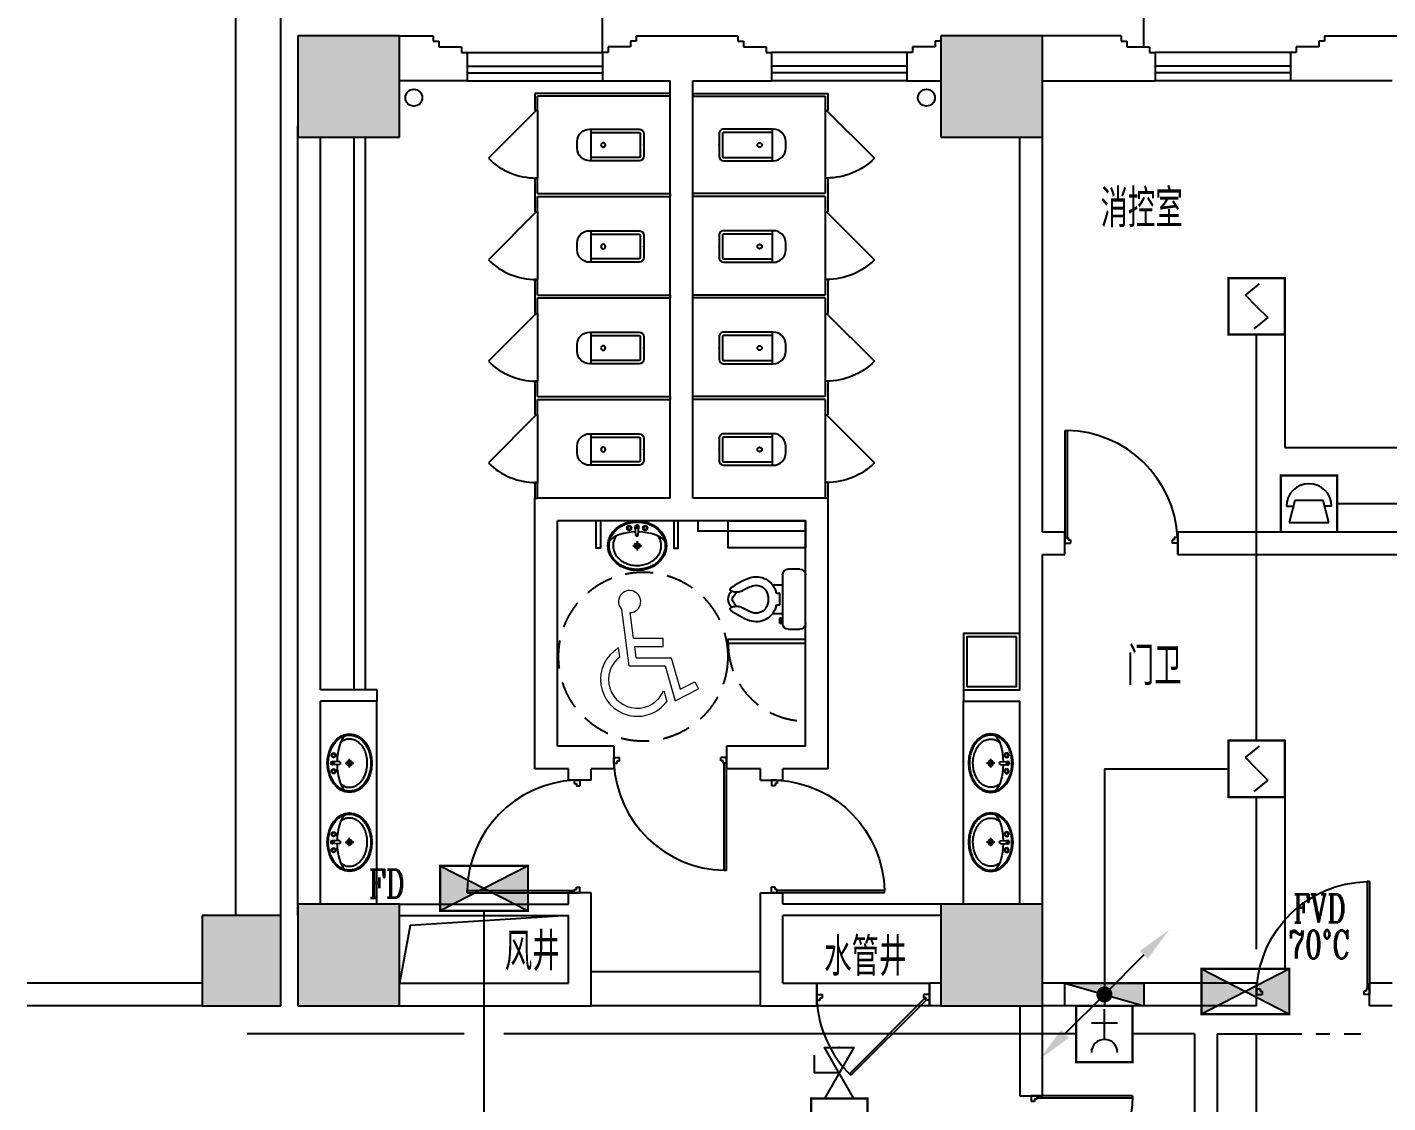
# Model space of a CAD drawing. Extents: x 190999 to 918899, y -200814 to 215286.
# Drawn here: x 686949 to 699011, y 130143 to 139679 of the extents above; entities that cross this region are included whole.
import ezdxf

# ---------------------------------------------------------------- set-up
doc = ezdxf.new("R2010")
doc.units = 0
doc.header["$LTSCALE"] = 1000
doc.header["$MEASUREMENT"] = 0
for name, pattern in [('CENTER2', [1.125, 0.75, -0.125, 0.125, -0.125]), ('CONTINOUS', [0]), ('HIDDEN', [0.375, 0.25, -0.125])]:
    doc.linetypes.add(name, pattern=pattern)
for name, color, linetype in [('00-EQUIP', 3, 'Continuous'), ('00-LWIRE', 4, 'Continuous'), ('00-WIRE-4', 6, 'Continuous'), ('A-Lvtry', 250, 'Continuous'), ('A-卫生间', 250, 'Continuous'), ('A-墙线', 2, 'Continuous'), ('A-外包装修', 250, 'Continuous'), ('A-外窗', 145, 'Continuous'), ('A-门', 167, 'Continuous'), ('COLUMN', 2, 'Continuous'), ('EQUIP_消火栓', 1, 'Continuous'), ('PUB_HATCH', 250, 'Continuous'), ('房间名称', 7, 'Continuous'), ('暖通-风-说明', 3, 'Continuous'), ('洞口线', 165, 'Continuous'), ('雨水管', 151, 'Continuous')]:
    doc.layers.add(name, color=color, linetype=linetype)
doc.layers.add('1-3残疾人坐席', color=10, linetype='Continuous', lineweight=9)
doc.styles.add('_TCH_DIM', font='SIMPLEX', dxfattribs={"bigfont": 'GBCBIG'})
doc.styles.add('ATT', font='txt')
doc.styles.add('HZ-ZGBZ', font='romanc.shx', dxfattribs={"width": 0.65})
doc.styles.get("Standard").update_dxf_attribs({"font": 'simhei.ttf'})
doc.styles.add('XXK', font='romans.shx', dxfattribs={"width": 0.75, "bigfont": 'hzf.shx'})
doc.linetypes.add('XLINE', pattern='A,1,-0.2,["X",XXK,S=0.2,R=0,X=-0.1,Y=-0.09],-0.15', length=1.35)

# ---------------------------------------------------------------- blocks, each defined once
blk = doc.blocks.new('m1000')
at = {"layer": 'A-墙线'}
for p, q in [((0, 0), (0, 200)), ((1000, 0), (1000, 200))]:
    blk.add_line(p, q, dxfattribs=at)
at = {"layer": 'A-门'}
for p, q in [((0, 1100), (0, 100)), ((0, 1100), (20, 1100)), ((20, 1100), (20, 150)), ((0, 150), (30, 150)), ((30, 150), (30, 130)), ((30, 130), (50, 130)), ((50, 130), (50, 100)), ((950, 130), (950, 100)), ((970, 130), (950, 130)), ((970, 150), (970, 130)), ((1000, 150), (970, 150)), ((1000, 150), (1000, 100)), ((0, 100), (50, 100)), ((1000, 100), (950, 100))]:
    blk.add_line(p, q, dxfattribs=at)
blk.add_arc((0, 100), 1000, 2.866, 88.854, dxfattribs=at)
blk = doc.blocks.new('m1800')
at = {"layer": 'A-墙线'}
for p, q in [((-900, -100), (-900, 100)), ((900, -100), (900, 100))]:
    blk.add_line(p, q, dxfattribs=at)
at = {"layer": 'A-门'}
for p, q in [((-900, 900), (-900, 0)), ((-900, 900), (-880, 900)), ((-880, 900), (-880, 50)), ((880, 900), (880, 50)), ((900, 900), (880, 900)), ((900, 900), (900, 0)), ((-900, 50), (-870, 50)), ((-900, 0), (-850, 0)), ((-870, 50), (-870, 30)), ((-870, 30), (-850, 30)), ((-850, 30), (-850, 0)), ((850, 30), (850, 0)), ((870, 30), (850, 30)), ((900, 0), (850, 0)), ((870, 50), (870, 30)), ((900, 50), (870, 50))]:
    blk.add_line(p, q, dxfattribs=at)
for centre, start, end in [((-900, 0), 0, 88.7267), ((900, 0), 91.2733, 180)]:
    blk.add_arc(centre, 900, start, end, dxfattribs=at)
blk = doc.blocks.new('15PTOI06')
at = {"color": 0, "linetype": 'ByBlock'}
for p, q in [((2, 10.5), (6, 10.5)), ((0, -8.5), (0, 8.5)), ((8, 8.5), (8, -8.5)), ((11.5, 5), (8, 5)), ((9, 2), (9.765178, 2)), ((9, -2), (9, 2)), ((23.431562, 2.5), (24.727861, 2.5)), ((24.931034, 1.327586), (24.062054, 2.5)), ((9.765178, -2), (9, -2)), ((23.431562, -2.5), (24.690476, -2.5)), ((24.931034, -1.327586), (24.062054, -2.5)), ((11.5, -5), (8, -5)), ((8.5, -8), (8, -8)), ((8, -8.5), (9, -8.5)), ((9, -6.5), (8.5, -6.5)), ((8.5, -6.5), (8.5, -8)), ((9, -8.5), (9, -6.5)), ((6, -10.5), (2, -10.5))]:
    blk.add_line(p, q, dxfattribs=at)
for centre, radius, start, end in [((2, 8.5), 2, 90, 180), ((6, 8.5), 2, 0, 90), ((17.25, 0.65), 7.210062, 71.816347, 166.116636), ((17.25, 0.65), 4.210062, 71.816347, 142.891702), ((12, -13.75), 22.534695, 51.265418, 70.559965), ((9.765178, 2.5), 0.5, 270, 346.116636), ((19.118098, 0), 6.118098, 147.797266, 212.202734), ((12, -13.75), 19.534695, 57.937508, 70.559965), ((23.431562, 4.5), 2, 237.937508, 270), ((24.727861, 4.5), 2, 270, 314.939898), ((23.666667, 0), 1.833333, 313.602819, 46.397181), ((23.166667, 0), 3.833333, 313.602819, 46.397181), ((25.787408, 3.438228), 0.5, 314.939898, 51.265418), ((9.765178, -2.5), 0.5, 13.883364, 90), ((17.25, -0.65), 7.210062, 193.883364, 288.183653), ((17.25, -0.65), 4.210062, 217.108298, 288.183653), ((12, 13.75), 19.534695, 289.440035, 302.062492), ((12, 13.75), 22.534695, 289.440035, 308.665009), ((23.431562, -4.5), 2, 90, 122.062492), ((24.690476, -4.5), 2, 44.162471, 90), ((25.766527, -3.454957), 0.5, 308.665009, 44.162471), ((2, -8.5), 2, 180, 270), ((6, -8.5), 2, 270, 0)]:
    blk.add_arc(centre, radius, start, end, dxfattribs=at)
at = {"color": 0, "linetype": 'ByBlock', "style": 'ATT'}
for tag, p, flags in [('ITEM', (0, -19.5), 3), ('ROOM_NUMBER', (0, -28.5), 1)]:
    blk.add_attdef(tag, p, '', height=6, dxfattribs=dict(at, flags=flags))
blk = doc.blocks.new('$lvtry$00000173')
for p, q in [((-12, -126, 0), (-17, -51, 0)), ((10, -126, 0), (14, -51, 0)), ((-37, -220, 0), (38, -220, 0)), ((0, -178, 0), (0, -261, 0))]:
    blk.add_line(p, q)
for centre, radius in [((-71, -63, 0), 20.6), ((-71, -63, 0), 15.6), ((-1, -51, 0), 15.8), ((71, -63, 0), 20.6), ((71, -63, 0), 15.6), ((0, -220, 0), 23.4)]:
    blk.add_circle(centre, radius)
blk.add_arc((-1, -118, 0), 13.9, 215.486, 324.514)
blk.add_ellipse((0, -220, 0), major_axis=(-259, 0), ratio=0.848663)
for start_param, end_param in [(4.764585, 5.931457), (3.493317, 4.671733)]:
    blk.add_ellipse((0, -216, 0), major_axis=(-259, 0), ratio=0.459125, start_param=start_param, end_param=end_param)
for points, knots in [([(-249, -220, 0), (-249, -227, 0), (-249, -234, 0), (-246, -254, 0), (-243, -266, 0), (-236, -289, 0), (-231, -300, 0), (-218, -322, 0), (-211, -332, 0), (-194, -352, 0), (-185, -361, 0), (-164, -378, 0), (-153, -386, 0), (-129, -400, 0), (-116, -406, 0), (-90, -416, 0), (-76, -420, 0), (-48, -426, 0), (-34, -428, 0), (-5, -430, 0), (9, -430, 0), (38, -427, 0), (52, -425, 0), (80, -419, 0), (94, -414, 0), (120, -404, 0), (133, -398, 0), (156, -384, 0), (167, -376, 0), (187, -359, 0), (197, -349, 0), (213, -329, 0), (220, -319, 0), (232, -297, 0), (237, -285, 0), (244, -262, 0), (247, -250, 0), (249, -226, 0), (249, -214, 0), (247, -190, 0), (245, -178, 0), (237, -155, 0), (232, -144, 0), (221, -122, 0), (213, -111, 0), (197, -91, 0), (188, -82, 0), (168, -64, 0), (157, -56, 0), (133, -42, 0), (121, -36, 0), (95, -25, 0), (81, -21, 0), (53, -15, 0), (39, -12, 0), (10, -10, 0), (-4, -10, 0), (-33, -11, 0), (-47, -13, 0), (-75, -19, 0), (-89, -24, 0), (-115, -34, 0), (-128, -40, 0), (-152, -53, 0), (-163, -61, 0), (-184, -78, 0), (-193, -87, 0), (-210, -107, 0), (-218, -117, 0), (-230, -139, 0), (-235, -150, 0), (-243, -173, 0), (-246, -185, 0), (-249, -205, 0), (-249, -212, 0), (-249, -220, 0)], [0, 0, 0, 0, 0.105369, 0.105369, 0.278747, 0.278747, 0.452125, 0.452125, 0.625504, 0.625504, 0.798882, 0.798882, 0.97226, 0.97226, 1.145639, 1.145639, 1.319017, 1.319017, 1.492395, 1.492395, 1.665774, 1.665774, 1.839152, 1.839152, 2.01253, 2.01253, 2.185909, 2.185909, 2.359287, 2.359287, 2.532665, 2.532665, 2.706044, 2.706044, 2.879422, 2.879422, 3.0528, 3.0528, 3.226179, 3.226179, 3.399557, 3.399557, 3.572935, 3.572935, 3.746313, 3.746313, 3.919692, 3.919692, 4.09307, 4.09307, 4.266448, 4.266448, 4.439827, 4.439827, 4.613205, 4.613205, 4.786583, 4.786583, 4.959962, 4.959962, 5.13334, 5.13334, 5.306718, 5.306718, 5.480097, 5.480097, 5.653475, 5.653475, 5.826853, 5.826853, 6.000232, 6.000232, 6.17361, 6.17361, 6.283185, 6.283185, 6.283185, 6.283185]), ([(-185, -132, 0), (-187, -134, 0), (-188, -136, 0), (-193, -144, 0), (-196, -150, 0), (-202, -163, 0), (-205, -169, 0), (-209, -181, 0), (-210, -188, 0), (-213, -200, 0), (-214, -206, 0), (-214, -215, 0), (-214, -217, 0), (-214, -220, 0), (-214, -226, 0), (-214, -233, 0), (-212, -247, 0), (-210, -255, 0), (-206, -268, 0), (-204, -273, 0), (-200, -282, 0), (-197, -287, 0), (-191, -299, 0), (-187, -305, 0), (-178, -317, 0), (-173, -323, 0), (-162, -333, 0), (-158, -338, 0), (-145, -348, 0), (-137, -354, 0), (-123, -363, 0), (-118, -366, 0), (-107, -371, 0), (-101, -374, 0), (-89, -379, 0), (-83, -381, 0), (-71, -385, 0), (-64, -387, 0), (-49, -390, 0), (-40, -392, 0), (-22, -394, 0), (-13, -394, 0), (5, -395, 0), (14, -394, 0), (32, -393, 0), (41, -392, 0), (58, -388, 0), (66, -386, 0), (81, -382, 0), (89, -379, 0), (104, -373, 0), (111, -369, 0), (125, -362, 0), (132, -358, 0), (144, -349, 0), (150, -344, 0), (162, -334, 0), (167, -329, 0), (177, -318, 0), (181, -313, 0), (189, -302, 0), (192, -297, 0), (199, -285, 0), (202, -278, 0), (207, -265, 0), (209, -259, 0), (211, -247, 0), (212, -242, 0), (214, -228, 0), (214, -220, 0), (213, -207, 0), (213, -201, 0), (211, -190, 0), (210, -184, 0), (205, -168, 0), (200, -157, 0), (191, -142, 0), (188, -137, 0), (185, -132, 0)], [5.740897, 5.740897, 5.740897, 5.740897, 5.780874, 5.780874, 5.896829, 5.896829, 6.012784, 6.012784, 6.128739, 6.128739, 6.240697, 6.240697, 6.283185, 6.283185, 6.283185, 6.399826, 6.399826, 6.5409, 6.5409, 6.634, 6.634, 6.7271, 6.7271, 6.852188, 6.852188, 6.977276, 6.977276, 7.077377, 7.077377, 7.229977, 7.229977, 7.317389, 7.317389, 7.404801, 7.404801, 7.497094, 7.497094, 7.589386, 7.589386, 7.712334, 7.712334, 7.835281, 7.835281, 7.958228, 7.958228, 8.081175, 8.081175, 8.194983, 8.194983, 8.30879, 8.30879, 8.422598, 8.422598, 8.537599, 8.537599, 8.6526, 8.6526, 8.767602, 8.767602, 8.884432, 8.884432, 8.982435, 8.982435, 9.119467, 9.119467, 9.224191, 9.224191, 9.328914, 9.328914, 9.470087, 9.470087, 9.571187, 9.571187, 9.672288, 9.672288, 9.874489, 9.874489, 9.967059, 9.967059, 9.967059, 9.967059])]:
    blk.add_open_spline(points, degree=3, knots=knots)
blk.add_point((-1, -51, 0))
blk = doc.blocks.new('wza')
at = {"layer": '1-3残疾人坐席', "linetype": 'CONTINOUS'}
for p, q in [((0, 0), (-66, 501)), ((40, 245), (10, 473)), ((40, 245), (302, 245)), ((302, 173), (302, 245)), ((-83, 80), (-94, 160)), ((63, 72), (50, 173)), ((50, 173), (302, 173)), ((0, 0), (318, 0)), ((63, 72), (372, 72)), ((372, 72), (452, -206)), ((318, 0), (407, -309)), ((307, -220), (334, -315)), ((407, -309), (615, -205)), ((452, -206), (583, -140)), ((583, -140), (615, -205))]:
    blk.add_line(p, q, dxfattribs=at)
for centre, radius, start, end in [((4, 570), 98.4, 273.7427, 224.6237), ((72, -121), 326, 120.5826, 323.3889), ((72, -121), 254, 127.7051, 337.0637)]:
    blk.add_arc(centre, radius, start, end, dxfattribs=at)
blk = doc.blocks.new('手盆')
at = {"layer": 'A-卫生间'}
for p, q in [((113, 12), (46, 16)), ((160, 0), (235, 0)), ((198, -37), (198, 38)), ((113, -11), (46, -16))]:
    blk.add_line(p, q, dxfattribs=at)
for centre, major_axis, ratio, start_param, end_param in [((198, 0), (0, 259), 0.763797, 3.141593, 9.424778), ((194, 0), (0, 259), 0.413212, 0.351725, 1.519021), ((106, 0), (0, 13.9), 0.9, 3.760941, 5.663837), ((194, 0), (0, 259), 0.413212, 1.620217, 2.789865)]:
    blk.add_ellipse(centre, major_axis=major_axis, ratio=ratio, start_param=start_param, end_param=end_param, dxfattribs=at)
for centre, major_axis in [((46, 0), (0, 15.8)), ((56, 71), (0, 20.6)), ((56, 71), (0, 15.6)), ((198, 0), (0, 23.4)), ((56, -71), (0, 20.6)), ((56, -71), (0, 15.6))]:
    blk.add_ellipse(centre, major_axis=major_axis, ratio=0.9, dxfattribs=at)
for points, knots in [([(198, -249), (204, -249), (211, -249), (228, -246), (239, -243), (260, -236), (270, -231), (290, -218), (299, -211), (317, -194), (325, -185), (340, -164), (347, -153), (360, -129), (365, -116), (374, -90), (378, -76), (383, -48), (385, -34), (387, -5), (387, 9), (385, 38), (383, 52), (377, 80), (373, 94), (364, 120), (358, 133), (345, 156), (338, 167), (323, 187), (314, 197), (296, 213), (287, 220), (267, 232), (257, 237), (236, 244), (225, 247), (204, 249), (193, 249), (171, 247), (161, 245), (140, 237), (129, 232), (110, 221), (100, 213), (82, 197), (74, 188), (58, 168), (51, 157), (38, 133), (32, 121), (23, 95), (19, 81), (13, 53), (11, 39), (9, 10), (9, -4), (10, -33), (12, -47), (18, -75), (21, -89), (30, -115), (36, -128), (48, -152), (55, -163), (70, -184), (78, -193), (96, -210), (105, -218), (125, -230), (135, -235), (156, -243), (167, -246), (184, -249), (191, -249), (198, -249)], [0, 0, 0, 0, 0.105369, 0.105369, 0.278747, 0.278747, 0.452125, 0.452125, 0.625504, 0.625504, 0.798882, 0.798882, 0.97226, 0.97226, 1.145639, 1.145639, 1.319017, 1.319017, 1.492395, 1.492395, 1.665774, 1.665774, 1.839152, 1.839152, 2.01253, 2.01253, 2.185909, 2.185909, 2.359287, 2.359287, 2.532665, 2.532665, 2.706044, 2.706044, 2.879422, 2.879422, 3.0528, 3.0528, 3.226179, 3.226179, 3.399557, 3.399557, 3.572935, 3.572935, 3.746313, 3.746313, 3.919692, 3.919692, 4.09307, 4.09307, 4.266448, 4.266448, 4.439827, 4.439827, 4.613205, 4.613205, 4.786583, 4.786583, 4.959962, 4.959962, 5.13334, 5.13334, 5.306718, 5.306718, 5.480097, 5.480097, 5.653475, 5.653475, 5.826853, 5.826853, 6.000232, 6.000232, 6.17361, 6.17361, 6.283185, 6.283185, 6.283185, 6.283185]), ([(119, -185), (121, -187), (123, -188), (130, -193), (135, -196), (146, -202), (152, -205), (163, -209), (169, -210), (180, -213), (186, -214), (194, -214), (196, -214), (198, -214), (204, -214), (209, -214), (222, -212), (229, -210), (241, -206), (245, -204), (254, -200), (259, -197), (269, -191), (275, -187), (286, -178), (291, -173), (300, -162), (304, -158), (314, -145), (319, -137), (327, -123), (329, -118), (334, -107), (336, -101), (341, -89), (343, -83), (346, -71), (348, -64), (351, -49), (352, -40), (354, -22), (355, -13), (355, 5), (355, 14), (354, 32), (352, 41), (349, 58), (348, 66), (343, 81), (341, 89), (335, 104), (332, 111), (326, 125), (322, 132), (314, 144), (310, 150), (301, 162), (296, 167), (287, 177), (281, 181), (272, 189), (267, 192), (256, 199), (250, 202), (238, 207), (233, 209), (223, 211), (217, 212), (205, 214), (198, 214), (186, 213), (181, 213), (171, 211), (166, 210), (151, 205), (141, 200), (128, 191), (123, 188), (119, 185)], [5.740897, 5.740897, 5.740897, 5.740897, 5.780874, 5.780874, 5.896829, 5.896829, 6.012784, 6.012784, 6.128739, 6.128739, 6.240697, 6.240697, 6.283185, 6.283185, 6.283185, 6.399826, 6.399826, 6.5409, 6.5409, 6.634, 6.634, 6.7271, 6.7271, 6.852188, 6.852188, 6.977276, 6.977276, 7.077377, 7.077377, 7.229977, 7.229977, 7.317389, 7.317389, 7.404801, 7.404801, 7.497094, 7.497094, 7.589386, 7.589386, 7.712334, 7.712334, 7.835281, 7.835281, 7.958228, 7.958228, 8.081175, 8.081175, 8.194983, 8.194983, 8.30879, 8.30879, 8.422598, 8.422598, 8.537599, 8.537599, 8.6526, 8.6526, 8.767602, 8.767602, 8.884432, 8.884432, 8.982435, 8.982435, 9.119467, 9.119467, 9.224191, 9.224191, 9.328914, 9.328914, 9.470087, 9.470087, 9.571187, 9.571187, 9.672288, 9.672288, 9.874489, 9.874489, 9.967059, 9.967059, 9.967059, 9.967059])]:
    blk.add_open_spline(points, degree=3, knots=knots, dxfattribs=at)
blk.add_point((46, 0), dxfattribs=at)
blk = doc.blocks.new('bfm01')
at = {"layer": 'A-墙线'}
for p, q in [((-200, 0), (0, 0)), ((-200, -1000), (0, -1000))]:
    blk.add_line(p, q, dxfattribs=at)
at = {"layer": 'A-门'}
for p, q in [((-200, -1000), (-200, 0)), ((-100, 0), (-100, -50)), ((-70, -50), (-100, -50)), ((-50, -30), (-70, -30)), ((-70, -30), (-70, -50)), ((-64, -44), (-50, -30)), ((-64, -44), (603, -711)), ((-50, 0), (-50, -30)), ((-50, -30), (617, -697)), ((0, 0), (0, -1000)), ((-70, -950), (-100, -950)), ((-100, -1000), (-100, -950)), ((-70, -970), (-70, -950)), ((-50, -1000), (-100, -1000)), ((-50, -970), (-70, -970)), ((-50, -1000), (-50, -970))]:
    blk.add_line(p, q, dxfattribs=at)
blk.add_arc((-100, 0), 1000, 272.866, 315.8103, dxfattribs=at)
blk = doc.blocks.new('$TwtSys$00000434')
for p, q in [((-0.5, 0.5), (-0.5, -0.5)), ((-0.5, -0.5), (0.5, 0.5)), ((0.5, 0.5), (-0.5, 0.5)), ((0.5, -0.5), (0.5, 0.5)), ((-0.5, -0.5), (0.5, -0.5))]:
    blk.add_line(p, q)
blk.add_solid([(0.5, -0.5), (0.5, 0.5), (-0.5, -0.5)])
blk = doc.blocks.new('$lvtry$00000200')
for p, q in [((-140, -40, 0), (-140, -480, 0)), ((-110, -40, 0), (-110, -470, 0)), ((100, 0, 0), (-100, 0, 0)), ((100, -30, 0), (-100, -30, 0)), ((110, -470, 0), (110, -40, 0)), ((140, -480, 0), (140, -40, 0)), ((140, -470, 0), (-140, -470, 0)), ((-30, -590, 0), (30, -590, 0))]:
    blk.add_line(p, q)
blk.add_circle((0, -359, 0), 20)
for centre, radius, start, end in [((-100, -40, 0), 40, 90, 180), ((-100, -40, 0), 10, 90, 180), ((100, -40, 0), 40, 0, 90), ((100, -40, 0), 10, 0, 90), ((-30, -480, 0), 110, 180, 270), ((30, -480, 0), 110, 270, 0)]:
    blk.add_arc(centre, radius, start, end)
blk.add_point((0, 0))
blk = doc.blocks.new('$DorLib2D$00000114')
at = {"color": 0}
blk.add_line((0.5, 0), (-0.207, 0.707), dxfattribs=at)
blk.add_arc((0.5, 0), 1, 135, 180, dxfattribs=at)
blk = doc.blocks.new('_LINKPT1')
at = {"color": 0}
blk.add_line((0, 0), (0, 0), dxfattribs=at)
blk = doc.blocks.new('3S1KCGW2')
for p, q in [((0.5, 0.5), (-0.5, 0.5)), ((-0.5, 0.5), (-0.5, -0.5)), ((0.5, -0.5), (0.5, 0.5)), ((-0.2, 0.2), (0.05, 0.4)), ((0, 0), (-0.2, 0.2)), ((0, 0), (0.2, -0.2)), ((0.2, -0.2), (-0.05, -0.4)), ((-0.5, -0.5), (0.5, -0.5))]:
    blk.add_line(p, q)
at = {"const_width": 0.04, "flags": 128}
blk.add_lwpolyline([(-0.5, -0.5), (-0.5, 0.5), (0.5, 0.5), (0.5, -0.5)], close=True, dxfattribs=at)
at = {"xscale": 0.002, "yscale": 0.002, "zscale": 0.002}
for p in [(0, 0.5), (-0.5, 0), (0.5, 0), (0, -0.5)]:
    blk.add_blockref('_LINKPT1', p, dxfattribs=at)
at = {"flags": 9}
blk.add_attdef('A', (0, 0), '', height=0.00002, dxfattribs=at)
blk = doc.blocks.new('J62IR8YJ')
for p, q in [((-0.5, 1), (0.5, 1)), ((-0.5, 0), (-0.5, 1)), ((0.5, 1), (0.5, 0)), ((0, 0.598), (0, 0.06)), ((-0.231, 0.312), (0.231, 0.312)), ((0.5, 0), (-0.5, 0))]:
    blk.add_line(p, q)
at = {"const_width": 0.04, "flags": 128}
blk.add_lwpolyline([(-0.5, 0), (-0.5, 1), (0.5, 1), (0.5, 0)], close=True, dxfattribs=at)
blk.add_arc((0, 0.829), 0.231, 180, 0)
at = {"xscale": 0.002, "yscale": 0.00200000000000955, "zscale": 0.002}
for p in [(0, 1), (-0.5, 0.5), (0.5, 0.5), (0, 0)]:
    blk.add_blockref('_LINKPT1', p, dxfattribs=at)
at = {"flags": 9}
blk.add_attdef('A', (0, 0), '', height=0.00002, dxfattribs=at)
blk = doc.blocks.new('6H2KALM6')
for p, q in [((-0.78, 0.4), (0.78, -0.4)), ((0.78, 0.4), (-0.78, -0.4)), ((0.78, 0.4), (-0.78, 0.4)), ((-0.78, 0.4), (-0.78, -0.4)), ((0.78, -0.4), (0.78, 0.4)), ((-0.78, -0.4), (0.78, -0.4))]:
    blk.add_line(p, q)
at = {"const_width": 0.04}
blk.add_lwpolyline([(-0.78, 0.4), (-0.78, -0.4), (0.78, -0.4), (0.78, 0.4)], close=True, dxfattribs=at)
for points in [[(-0.78, 0.4), (0, 0), (-0.78, -0.4)], [(0.78, 0.4), (0, 0), (0.78, -0.4)]]:
    blk.add_solid(points)
at = {"xscale": 0.002, "yscale": 0.002, "zscale": 0.002}
for p in [(0, 0.4), (-0.78, 0), (0.78, 0), (0, -0.4)]:
    blk.add_blockref('_LINKPT1', p, dxfattribs=at)
at = {"flags": 9}
blk.add_attdef('A', (0, 0), '', height=0.00002, dxfattribs=at)
blk = doc.blocks.new('$VALVE$00000437')
for p in [(0, 0), (87, 124.3)]:
    blk.add_line(p, (0, 124.3))
blk.add_lwpolyline([(-125.2, -72.3), (125.2, 72.3), (125.2, -72.3), (-125.2, 72.3)], close=True)
for p in [(-125.2, 0), (125.2, 0)]:
    blk.add_point(p)
blk = doc.blocks.new('3S2OQ2I8')
for p, q in [((-0.5, 0.5), (0.5, 0.5)), ((-0.5, -0.5), (-0.5, 0.5)), ((0.5, 0.5), (0.5, -0.5)), ((-0.25, -0.25), (0.25, 0.25)), ((0.5, -0.5), (-0.5, -0.5))]:
    blk.add_line(p, q)
at = {"const_width": 0.04, "flags": 128}
blk.add_lwpolyline([(-0.5, -0.5), (-0.5, 0.5), (0.5, 0.5), (0.5, -0.5)], close=True, dxfattribs=at)
blk.add_solid([(0.25, 0.25), (0.021, 0.097), (0.097, 0.029)])
at = {"xscale": 0.002, "yscale": 0.002, "zscale": 0.002}
for p in [(0, 0.5), (-0.5, 0), (0.5, 0), (0, -0.5)]:
    blk.add_blockref('_LINKPT1', p, dxfattribs=at)
at = {"flags": 9}
blk.add_attdef('A', (0, 0), '', height=0.00002, dxfattribs=at)
blk = doc.blocks.new('_WRLD1L')
for p, q in [((0.7, 0.7), (0, 0)), ((0.104, 0.104), (0.104, 0.104)), ((-0.104, -0.104), (-0.104, -0.104))]:
    blk.add_line(p, q)
at = {"const_width": 0.142}
blk.add_lwpolyline([(-0.071, 0, 1), (0.071, 0, 1)], format="xyb", close=True, dxfattribs=at)
blk.add_solid([(0.63, 0.77), (0.77, 0.63), (1.15, 1.15)])
at = {"width": 0.8, "flags": 9}
blk.add_attdef('A', (0, 0), '', height=0.00002, dxfattribs=at)
blk = doc.blocks.new('411UXEXY')
for p, q in [((0.5, 0.5), (-0.5, 0.5)), ((-0.5, 0.5), (-0.5, -0.5)), ((0.5, -0.5), (0.5, 0.5)), ((-0.25, 0.056), (-0.35, -0.333)), ((0.25, 0.056), (-0.25, 0.056)), ((0.35, -0.333), (0.25, 0.056)), ((-0.4, -0.044), (-0.276, -0.044)), ((0.4, -0.044), (0.276, -0.044)), ((-0.35, -0.333), (0.35, -0.333)), ((-0.5, -0.5), (0.5, -0.5))]:
    blk.add_line(p, q)
at = {"const_width": 0.04, "flags": 128}
blk.add_lwpolyline([(0.5, -0.5), (0.5, 0.5), (-0.5, 0.5), (-0.5, -0.5)], close=True, dxfattribs=at)
blk.add_arc((0, -0.044), 0.4, 0, 180)
at = {"xscale": 0.002, "yscale": 0.002, "zscale": 0.002}
for p in [(0, 0.5), (-0.5, 0), (0.5, 0), (0, -0.5)]:
    blk.add_blockref('_LINKPT1', p, dxfattribs=at)
at = {"flags": 9}
blk.add_attdef('A', (0, 0), '', height=0.00002, dxfattribs=at)

msp = doc.modelspace()

# ---------------------------------------------------------------- hatches: boundary and pattern name
at = {"layer": 'PUB_HATCH'}
for points in [[(690248.5, 138703.7), (690248.5, 139603.7), (689348.5, 139603.7), (689348.5, 138703.7)], [(695948.5, 138703.7), (695948.5, 139603.7), (695048.5, 139603.7), (695048.5, 138703.7)], [(690248.5, 131003.7), (690248.5, 131903.7), (689348.5, 131903.7), (689348.5, 131003.7)], [(695948.5, 131003.7), (695948.5, 131903.7), (695048.5, 131903.7), (695048.5, 131003.7)], [(689198.5, 131003.7), (689198.5, 131803.7), (688498.5, 131803.7), (688498.5, 131003.7)]]:
    msp.add_hatch(color=256, dxfattribs=at).paths.add_polyline_path(points)

# ---------------------------------------------------------------- linework, layer by layer
at = {"layer": '00-WIRE-4'}
for p, q in [((697848.5, 133353.7), (697848.5, 136953.7)), ((698098.5, 136953.7), (698098.5, 135953.7)), ((698098.5, 135953.7), (704670.6, 135953.7)), ((699148.5, 135453.7), (698562.2, 135453.7)), ((696498.8, 133103.7), (697598.5, 133103.7)), ((696498.8, 133103.7), (696498.8, 131003.7)), ((697848.5, 131504.5), (697848.5, 132853.7)), ((698098.5, 132853.7), (698098.5, 131329.5)), ((690998.5, 129553.7), (690998.5, 131844)), ((697848.5, 126753.7), (697848.5, 130754.5))]:
    msp.add_line(p, q, dxfattribs=at)
at = {"layer": '00-WIRE-4', "linetype": 'XLINE'}
for p, q in [((690823.5, 130753.7), (688898.5, 130753.7)), ((696248.8, 130753.7), (691173.5, 130753.7)), ((697298.5, 130753.7), (696748.8, 130753.7)), ((697298.5, 130753.7), (697298.5, 126928.7))]:
    msp.add_line(p, q, dxfattribs=at)
at = {"layer": '00-WIRE-4', "linetype": 'CENTER2'}
for q in [(697498.5, 126928.7), (698773.5, 130753.7)]:
    msp.add_line((697498.5, 130753.7), q, dxfattribs=at)
at = {"layer": 'A-Lvtry'}
for points in [[(692032, 135303.7), (692032, 135058.9), (691992, 135058.9), (691992, 135303.7)], [(692680.2, 135303.7), (692680.2, 135058.9), (692720.2, 135058.9), (692720.2, 135303.7)], [(693848.5, 135063.7), (693162.7, 135063.7), (693162.7, 135303.7), (693848.5, 135303.7), (693848.5, 135063.7)], [(693848.5, 134213.7), (693162.7, 134213.7), (693162.7, 134253.7), (693848.5, 134253.7)]]:
    msp.add_lwpolyline(points, dxfattribs=at)
msp.add_lwpolyline([(692893.7, 135303.7), (692893.7, 135213.7), (693543.7, 135213.7, -0.0066002), (693848.5, 135213.8, 0.0135277)], format="xyb", dxfattribs=at)
at = {"layer": 'A-Lvtry', "linetype": 'HIDDEN'}
msp.add_circle((692409.4, 134098.3), 750, dxfattribs=at)
msp.add_arc((693848.5, 134213.7), 685.8, 179.99982, 270, dxfattribs=at)
at = {"layer": 'A-卫生间'}
for p, q in [((692648.5, 139091.2), (691448.5, 139091.2)), ((691448.5, 139091.2), (691448.5, 138941.2)), ((692648.5, 139066.2), (692648.5, 139091.2)), ((692848.5, 139091.2), (694048.5, 139091.2)), ((692848.5, 139091.2), (692848.5, 139066.2)), ((694048.5, 138941.2), (694048.5, 139091.2)), ((692648.5, 139066.2), (691473.5, 139066.2)), ((691473.5, 138941.2), (691473.5, 139066.2)), ((692848.5, 139066.2), (694023.5, 139066.2)), ((694023.5, 139066.2), (694023.5, 138941.2)), ((691448.5, 138941.2), (691473.5, 138941.2)), ((694023.5, 138941.2), (694048.5, 138941.2)), ((689848.5, 133803.7), (689848.5, 138703.7)), ((689948.5, 133803.7), (689948.5, 138703.7)), ((691473.5, 138341.2), (691448.5, 138341.2)), ((691448.5, 138341.2), (691448.5, 138203.7)), ((691473.5, 138203.7), (691473.5, 138341.2)), ((694048.5, 138341.2), (694023.5, 138341.2)), ((694023.5, 138341.2), (694023.5, 138203.7)), ((694048.5, 138203.7), (694048.5, 138341.2)), ((691448.5, 138203.7), (691448.5, 138041.2)), ((691473.5, 138203.7), (692648.5, 138203.7)), ((691473.5, 138178.7), (692648.5, 138178.7)), ((691473.5, 138041.2), (691473.5, 138178.7)), ((692648.5, 138203.7), (692648.5, 138178.7)), ((694023.5, 138203.7), (692848.5, 138203.7)), ((692848.5, 138178.7), (692848.5, 138203.7)), ((694023.5, 138178.7), (692848.5, 138178.7)), ((694023.5, 138178.7), (694023.5, 138041.2)), ((694048.5, 138041.2), (694048.5, 138203.7)), ((691448.5, 138041.2), (691473.5, 138041.2)), ((694023.5, 138041.2), (694048.5, 138041.2)), ((691473.5, 137441.2), (691448.5, 137441.2)), ((691448.5, 137441.2), (691448.5, 137303.7)), ((691473.5, 137303.7), (691473.5, 137441.2)), ((694048.5, 137441.2), (694023.5, 137441.2)), ((694023.5, 137441.2), (694023.5, 137303.7)), ((694048.5, 137303.7), (694048.5, 137441.2)), ((691448.5, 137303.7), (691448.5, 137141.2)), ((691473.5, 137303.7), (692648.5, 137303.7)), ((691473.5, 137278.7), (692648.5, 137278.7)), ((691473.5, 137141.2), (691473.5, 137278.7)), ((692648.5, 137303.7), (692648.5, 137278.7)), ((694023.5, 137303.7), (692848.5, 137303.7)), ((692848.5, 137278.7), (692848.5, 137303.7)), ((694023.5, 137278.7), (692848.5, 137278.7)), ((694023.5, 137278.7), (694023.5, 137141.2)), ((694048.5, 137141.2), (694048.5, 137303.7)), ((691448.5, 137141.2), (691473.5, 137141.2)), ((694023.5, 137141.2), (694048.5, 137141.2)), ((691473.5, 136541.2), (691448.5, 136541.2)), ((691448.5, 136541.2), (691448.5, 136403.7)), ((691473.5, 136403.7), (691473.5, 136541.2)), ((694048.5, 136541.2), (694023.5, 136541.2)), ((694023.5, 136541.2), (694023.5, 136403.7)), ((694048.5, 136403.7), (694048.5, 136541.2)), ((691448.5, 136403.7), (691448.5, 136241.2)), ((691473.5, 136403.7), (692648.5, 136403.7)), ((691473.5, 136378.7), (692648.5, 136378.7)), ((691473.5, 136241.2), (691473.5, 136378.7)), ((692648.5, 136403.7), (692648.5, 136378.7)), ((694023.5, 136403.7), (692848.5, 136403.7)), ((692848.5, 136378.7), (692848.5, 136403.7)), ((694023.5, 136378.7), (692848.5, 136378.7)), ((694023.5, 136378.7), (694023.5, 136241.2)), ((694048.5, 136241.2), (694048.5, 136403.7)), ((691448.5, 136241.2), (691473.5, 136241.2)), ((694023.5, 136241.2), (694048.5, 136241.2)), ((691473.5, 135641.2), (691448.5, 135641.2)), ((691448.5, 135641.2), (691448.5, 135503.7)), ((691473.5, 135503.7), (691473.5, 135641.2)), ((694048.5, 135641.2), (694023.5, 135641.2)), ((694023.5, 135641.2), (694023.5, 135503.7)), ((694048.5, 135503.7), (694048.5, 135641.2)), ((691448.5, 135503.7), (691473.5, 135503.7)), ((694023.5, 135503.7), (694048.5, 135503.7)), ((690048.5, 131903.7), (690048.5, 133703.7)), ((695248.5, 131903.7), (695248.5, 133703.7)), ((693448.5, 131303.7), (691948.5, 131303.7)), ((693448.5, 131003.7), (691948.5, 131003.7))]:
    msp.add_line(p, q, dxfattribs=at)
for points in [[(692032, 135303.7), (692032, 135058.9), (691992, 135058.9), (691992, 135303.7)], [(692680.2, 135303.7), (692680.2, 135058.9), (692720.2, 135058.9), (692720.2, 135303.7)], [(693848.5, 135063.7), (693162.7, 135063.7), (693162.7, 135303.7), (693848.5, 135303.7), (693848.5, 135063.7)], [(693848.5, 134213.7), (693162.7, 134213.7), (693162.7, 134253.7), (693848.5, 134253.7)]]:
    msp.add_lwpolyline(points, dxfattribs=at)
msp.add_lwpolyline([(692893.7, 135303.7), (692893.7, 135213.7), (693543.7, 135213.7, -0.0066002), (693848.5, 135213.8, 0.0135277)], format="xyb", dxfattribs=at)
for points in [[(695748.5, 134303.7), (695248.5, 134303.7), (695248.5, 133803.7), (695748.5, 133803.7)], [(695718.5, 134273.7), (695278.5, 134273.7), (695278.5, 133833.7), (695718.5, 133833.7)]]:
    msp.add_lwpolyline(points, close=True, dxfattribs=at)
at = {"layer": 'A-卫生间', "linetype": 'HIDDEN'}
msp.add_circle((692409.4, 134098.3), 750, dxfattribs=at)
msp.add_arc((693848.5, 134213.7), 685.8, 179.99982, 270, dxfattribs=at)
at = {"layer": 'A-墙线'}
for p, q in [((688798.5, 131803.7), (688798.5, 140803.7)), ((689198.5, 131803.7), (689198.5, 140803.7)), ((690248.5, 139603.7), (690548.5, 139603.7)), ((690548.5, 139603.7), (690548.5, 139553.7)), ((692348.5, 139603.7), (693248.5, 139603.7)), ((692348.5, 139603.7), (692348.5, 139553.7)), ((693248.5, 139603.7), (693248.5, 139553.7)), ((696648.5, 139603.7), (695948.5, 139603.7)), ((696648.5, 139603.7), (696648.5, 139553.7)), ((698448.5, 139603.7), (698448.5, 139553.7)), ((698448.5, 139603.7), (699148.5, 139603.7)), ((690548.5, 139553.7), (690598.5, 139553.7)), ((690598.5, 139553.7), (690598.5, 139503.7)), ((690598.5, 139503.7), (690798.5, 139503.7)), ((690798.5, 139503.7), (690798.5, 139453.7)), ((690798.5, 139453.7), (690848.5, 139453.7)), ((690848.5, 139453.7), (690848.5, 139203.7)), ((692098.5, 139453.7), (692048.5, 139453.7)), ((692048.5, 139453.7), (692048.5, 139203.7)), ((692098.5, 139503.7), (692098.5, 139453.7)), ((692298.5, 139503.7), (692098.5, 139503.7)), ((692298.5, 139553.7), (692298.5, 139503.7)), ((692348.5, 139553.7), (692298.5, 139553.7)), ((693248.5, 139553.7), (693298.5, 139553.7)), ((693298.5, 139553.7), (693298.5, 139503.7)), ((693298.5, 139503.7), (693498.5, 139503.7)), ((693498.5, 139503.7), (693498.5, 139453.7)), ((693498.5, 139453.7), (693548.5, 139453.7)), ((693548.5, 139453.7), (693548.5, 139203.7)), ((694798.5, 139453.7), (694748.5, 139453.7)), ((694748.5, 139453.7), (694748.5, 139203.7)), ((694798.5, 139503.7), (694798.5, 139453.7)), ((694998.5, 139503.7), (694798.5, 139503.7)), ((694998.5, 139553.7), (694998.5, 139503.7)), ((695048.5, 139553.7), (694998.5, 139553.7)), ((696648.5, 139553.7), (696698.5, 139553.7)), ((696698.5, 139553.7), (696698.5, 139503.7)), ((696698.5, 139503.7), (696898.5, 139503.7)), ((696898.5, 139503.7), (696898.5, 139453.7)), ((696898.5, 139453.7), (696948.5, 139453.7)), ((696948.5, 139453.7), (696948.5, 139203.7)), ((698198.5, 139453.7), (698148.5, 139453.7)), ((698148.5, 139453.7), (698148.5, 139203.7)), ((698198.5, 139503.7), (698198.5, 139453.7)), ((698398.5, 139503.7), (698198.5, 139503.7)), ((698398.5, 139553.7), (698398.5, 139503.7)), ((698448.5, 139553.7), (698398.5, 139553.7)), ((690848.5, 139203.7), (690248.5, 139203.7)), ((692048.5, 139203.7), (692648.5, 139203.7)), ((692648.5, 135503.7), (692648.5, 139203.7)), ((692848.5, 135503.7), (692848.5, 139203.7)), ((692848.5, 139203.7), (693548.5, 139203.7)), ((694748.5, 139203.7), (695048.5, 139203.7)), ((695948.5, 139203.7), (696948.5, 139203.7)), ((699048.5, 139203.7), (698148.5, 139203.7)), ((689348.5, 131803.7), (689348.5, 138803.7)), ((689548.5, 133803.7), (689548.5, 138703.7)), ((695748.5, 133803.7), (695748.5, 138703.7)), ((695948.5, 135203.7), (695948.5, 138703.7)), ((692648.5, 135503.7), (691448.5, 135503.7)), ((691448.5, 133103.7), (691448.5, 135503.7)), ((694048.5, 135503.7), (692848.5, 135503.7)), ((694048.5, 133103.7), (694048.5, 135503.7)), ((693848.5, 135303.7), (691648.5, 135303.7)), ((691648.5, 133303.7), (691648.5, 135303.7)), ((693848.5, 133303.7), (693848.5, 135303.7)), ((695948.5, 135203.7), (696148.5, 135203.7)), ((697148.5, 135203.7), (699748.5, 135203.7)), ((697148.5, 135203.7), (697148.5, 135003.7)), ((695948.5, 131603.7), (695948.5, 135003.7)), ((695948.5, 135003.7), (696148.5, 135003.7)), ((697148.5, 135003.7), (699748.5, 135003.7)), ((690048.5, 133803.7), (689548.5, 133803.7)), ((690048.5, 133803.7), (690048.5, 133703.7)), ((695248.5, 133803.7), (695748.5, 133803.7)), ((695248.5, 133803.7), (695248.5, 133703.7)), ((689548.5, 131903.7), (689548.5, 133703.7)), ((690048.5, 133703.7), (689548.5, 133703.7)), ((695248.5, 133703.7), (695748.5, 133703.7)), ((695748.5, 131903.7), (695748.5, 133703.7)), ((692148.5, 133303.7), (691648.5, 133303.7)), ((693848.5, 133303.7), (693148.5, 133303.7)), ((691748.5, 133103.7), (691448.5, 133103.7)), ((691748.5, 133003.7), (691748.5, 133103.7)), ((691948.5, 133003.7), (691948.5, 133103.7)), ((692148.5, 133103.7), (691948.5, 133103.7)), ((693448.5, 133103.7), (693148.5, 133103.7)), ((693448.5, 133003.7), (693448.5, 133103.7)), ((693648.5, 133003.7), (693648.5, 133103.7)), ((694048.5, 133103.7), (693648.5, 133103.7)), ((691748.5, 131903.7), (691748.5, 132003.7)), ((691948.5, 131003.7), (691948.5, 132003.7)), ((693448.5, 131003.7), (693448.5, 132003.7)), ((693648.5, 131903.7), (693648.5, 132003.7)), ((690248.5, 131903.7), (691748.5, 131903.7)), ((695048.5, 131903.7), (693648.5, 131903.7)), ((690248.5, 131803.7), (691748.5, 131803.7)), ((691748.5, 131203.7), (691748.5, 131803.7)), ((693648.5, 131203.7), (693648.5, 131803.7)), ((695048.5, 131803.7), (693648.5, 131803.7)), ((688498.5, 131203.7), (686948.5, 131203.7)), ((690248.5, 131203.7), (691748.5, 131203.7)), ((693648.5, 131203.7), (693948.5, 131203.7)), ((693948.5, 131003.7), (693948.5, 131203.7)), ((695048.5, 131203.7), (694948.5, 131203.7)), ((694948.5, 131003.7), (694948.5, 131203.7)), ((697848.5, 131203.7), (695948.5, 131203.7)), ((699048.5, 131203.7), (698848.5, 131203.7)), ((688498.5, 131003.7), (686948.5, 131003.7)), ((690148.5, 131003.7), (691948.5, 131003.7)), ((693448.5, 131003.7), (693948.5, 131003.7)), ((695048.5, 131003.7), (694948.5, 131003.7)), ((695748.5, 131003.7), (695748.5, 130203.7)), ((697848.5, 131003.7), (695948.5, 131003.7)), ((695948.5, 130203.7), (695948.5, 131003.7)), ((699048.5, 131003.7), (698848.5, 131003.7))]:
    msp.add_line(p, q, dxfattribs=at)
at = {"layer": 'A-外包装修'}
for p, q in [((692048.5, 139453.7), (692048.5, 146503.7)), ((696848.5, 139503.7), (696848.5, 146503.7))]:
    msp.add_line(p, q, dxfattribs=at)
at = {"layer": 'A-外窗'}
for p, q in [((690848.5, 139453.7), (692048.5, 139453.7)), ((694748.5, 139453.7), (693548.5, 139453.7)), ((698148.5, 139453.7), (696948.5, 139453.7)), ((690848.5, 139333.7), (692048.5, 139333.7)), ((694748.5, 139333.7), (693548.5, 139333.7)), ((698148.5, 139333.7), (696948.5, 139333.7)), ((690848.5, 139273.7), (692048.5, 139273.7)), ((690848.5, 139203.7), (692048.5, 139203.7)), ((694748.5, 139273.7), (693548.5, 139273.7)), ((694748.5, 139203.7), (693548.5, 139203.7)), ((698148.5, 139273.7), (696948.5, 139273.7)), ((698148.5, 139203.7), (696948.5, 139203.7))]:
    msp.add_line(p, q, dxfattribs=at)
at = {"layer": 'A-门'}
for p, q in [((691473.5, 138941.2), (691473.5, 138341.2)), ((694023.5, 138941.2), (694023.5, 138341.2)), ((691473.5, 138041.2), (691473.5, 137441.2)), ((694023.5, 138041.2), (694023.5, 137441.2)), ((691473.5, 137141.2), (691473.5, 136541.2)), ((694023.5, 137141.2), (694023.5, 136541.2)), ((691473.5, 136241.2), (691473.5, 135641.2)), ((694023.5, 136241.2), (694023.5, 135641.2))]:
    msp.add_line(p, q, dxfattribs=at)
at = {"layer": 'COLUMN'}
for p, q in [((690248.5, 139603.7), (689348.5, 139603.7)), ((689348.5, 139603.7), (689348.5, 138703.7)), ((690248.5, 138703.7), (690248.5, 139603.7)), ((695948.5, 139603.7), (695048.5, 139603.7)), ((695048.5, 139603.7), (695048.5, 138703.7)), ((695948.5, 138703.7), (695948.5, 139603.7)), ((689348.5, 138703.7), (690248.5, 138703.7)), ((695048.5, 138703.7), (695948.5, 138703.7)), ((690248.5, 131903.7), (689348.5, 131903.7)), ((689348.5, 131903.7), (689348.5, 131003.7)), ((690248.5, 131003.7), (690248.5, 131903.7)), ((695948.5, 131903.7), (695048.5, 131903.7)), ((695048.5, 131903.7), (695048.5, 131003.7)), ((695948.5, 131003.7), (695948.5, 131903.7)), ((689198.5, 131803.7), (688498.5, 131803.7)), ((688498.5, 131803.7), (688498.5, 131003.7)), ((689198.5, 131003.7), (689198.5, 131803.7)), ((688498.5, 131003.7), (689198.5, 131003.7)), ((689348.5, 131003.7), (690248.5, 131003.7)), ((695048.5, 131003.7), (695948.5, 131003.7))]:
    msp.add_line(p, q, dxfattribs=at)
at = {"layer": '洞口线'}
msp.add_lwpolyline([(691748.5, 131803.7), (690344.6, 131715), (690248.5, 131203.7)], dxfattribs=at)
at = {"layer": '雨水管'}
for centre in [(690376.3, 139053.7), (694920.7, 139053.7)]:
    msp.add_circle(centre, 75, dxfattribs=at)

# ---------------------------------------------------------------- block references
for name, p in [('wza', (692285.1, 134016.5)), ('手盆', (689608.5, 133153.7)), ('手盆', (689608.5, 132453.7))]:
    msp.add_blockref(name, p)
at = {"xscale": -1}
for p in [(695688.5, 133153.7), (695688.5, 132453.7)]:
    msp.add_blockref('手盆', p, dxfattribs=at)
at = {"layer": '00-EQUIP', "xscale": 500, "yscale": 500, "zscale": 500}
for name, p in [('3S1KCGW2', (697848.5, 137203.7)), ('411UXEXY', (698312.2, 135453.7)), ('3S1KCGW2', (697848.5, 133103.7)), ('6H2KALM6', (690998.5, 132044)), ('6H2KALM6', (697748.5, 131129.5)), ('3S2OQ2I8', (694148.2, 129932.3))]:
    msp.add_blockref(name, p, dxfattribs=at)
at = {"layer": '00-EQUIP'}
for name, p, xscale, yscale, zscale, rotation in [('J62IR8YJ', (696498.8, 131003.7), 500, 500, 500, 180), ('$VALVE$00000437', (694148.2, 130407.6), -1.799999999988358, -1.799999999988358, 1.8, 270)]:
    msp.add_blockref(name, p, dxfattribs=dict(at, xscale=xscale, yscale=yscale, zscale=zscale, rotation=rotation))
at = {"layer": '00-LWIRE', "xscale": 500, "yscale": 500, "zscale": 500}
msp.add_blockref('_WRLD1L', (696498.8, 131103.7), dxfattribs=at)
at = {"layer": '00-LWIRE', "xscale": 500, "yscale": 500, "zscale": 500, "rotation": 180}
msp.add_blockref('_WRLD1L', (696498.8, 131103.7), dxfattribs=at)
at = {"layer": 'A-Lvtry'}
msp.add_blockref('$lvtry$00000173', (692356.1, 135301.2, 0), dxfattribs=at)
at = {"layer": 'A-Lvtry', "xscale": -25.40000000596046, "yscale": 25.40000000596046, "zscale": 25.4, "rotation": 359.9999997815146}
msp.add_blockref('15PTOI06', (693848.5, 134607.2), dxfattribs=at)
at = {"layer": 'A-卫生间', "yscale": -0.9999999999999998, "rotation": 90.00000000106468}
for p in [(692414.2, 138634.9, 0), (692414.2, 137734.9, 0), (692414.2, 136834.9, 0), (692414.2, 135934.9, 0)]:
    msp.add_blockref('$lvtry$00000200', p, dxfattribs=at)
at = {"layer": 'A-卫生间'}
for name, p, rotation in [('$lvtry$00000200', (693082.9, 138634.9, 0), 89.99999999893534), ('$lvtry$00000200', (693082.9, 137734.9, 0), 89.99999999893534), ('$lvtry$00000200', (693082.9, 136834.9, 0), 89.99999999893534), ('$lvtry$00000200', (693082.9, 135934.9, 0), 89.99999999893534), ('$lvtry$00000173', (692356.1, 135301.2, 0), 359.9999995731132)]:
    msp.add_blockref(name, p, dxfattribs=dict(at, rotation=rotation))
at = {"layer": 'A-卫生间', "xscale": -25.40000000596046, "yscale": 25.40000000596046, "zscale": 25.4, "rotation": 359.9999997815146}
msp.add_blockref('15PTOI06', (693848.5, 134607.2), dxfattribs=at)
at = {"layer": 'A-门', "xscale": -600, "zscale": 25, "rotation": 270}
for p, yscale in [((691461, 138641.2), -600), ((694036, 138641.2), 600), ((691461, 137741.2), -600), ((694036, 137741.2), 600), ((691461, 136841.2), -600), ((694036, 136841.2), 600), ((691461, 135941.2), -600), ((694036, 135941.2), 600)]:
    msp.add_blockref('$DorLib2D$00000114', p, dxfattribs=dict(at, yscale=yscale))
at = {"layer": 'A-门'}
msp.add_blockref('m1000', (696148.5, 135003.7), dxfattribs=at)
for name, p, rotation in [('m1000', (693148.5, 133303.7), 180), ('m1000', (691948.5, 132003.7), 90), ('bfm01', (694948.5, 131003.7), 270)]:
    msp.add_blockref(name, p, dxfattribs=dict(at, rotation=rotation))
at = {"layer": 'A-门', "xscale": -1, "rotation": 270}
for name, p in [('m1000', (693448.5, 132003.7)), ('m1800', (695848.5, 129303.7))]:
    msp.add_blockref(name, p, dxfattribs=at)
at = {"layer": 'A-门', "xscale": -1}
msp.add_blockref('m1000', (698848.5, 131003.7), dxfattribs=at)
at = {"layer": 'EQUIP_消火栓', "xscale": -700, "yscale": 200, "zscale": 700, "rotation": 180}
msp.add_blockref('$TwtSys$00000434', (696498.8, 131103.7), dxfattribs=at)

# ---------------------------------------------------------------- texts
at = {"layer": '房间名称', "style": '_TCH_DIM'}
for s, p in [('消控室', (696464.1, 137903.6)), ('门卫', (696696.5, 133845.6)), ('风井', (691182.9, 131316)), ('水管井', (694014.5, 131268.9))]:
    msp.add_text(s, height=337.59, dxfattribs=at).set_placement(p)
at = {"layer": '暖通-风-说明', "style": 'HZ-ZGBZ', "width": 0.7}
for s, p in [('FD', (689978, 131961.1)), ('FVD', (698172.6, 131742.2)), ('70%%dC', (698127.6, 131421.7))]:
    msp.add_text(s, height=250, dxfattribs=at).set_placement(p)

doc.saveas('drawing.dxf')
